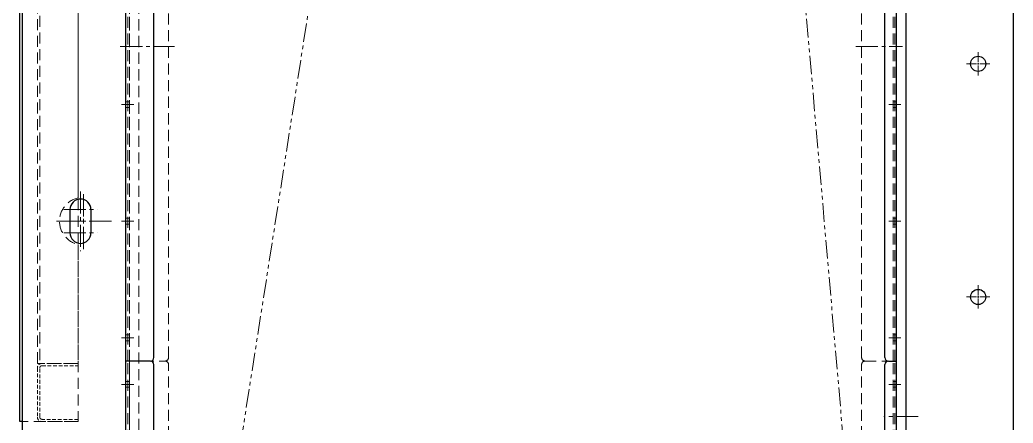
# Model space of a CAD drawing. Header units: millimetres. Extents: x 0 to 51411, y 0 to 16902.
# Drawn here: x 7161 to 8013, y 13793 to 14139 of the extents above; entities that cross this region are included whole.
import ezdxf

# ---------------------------------------------------------------- set-up
doc = ezdxf.new("R2010")
doc.units = ezdxf.units.MM
for name, pattern in [('CENTER2', [28.575, 19.05, -3.175, 3.175, -3.175]), ('HIDDEN2', [4.7625, 3.175, -1.5875]), ('PHANTOM2', [31.75, 15.875, -3.175, 3.175, -3.175, 3.175, -3.175])]:
    doc.linetypes.add(name, pattern=pattern)
for name, color, linetype, lineweight in [('01_外形線', 7, 'Continuous', 25), ('03_かくれ線', 6, 'HIDDEN2', 13), ('04_中心線', 1, 'CENTER2', 9), ('06_PHANTOM', 2, 'PHANTOM2', 13)]:
    doc.layers.add(name, color=color, linetype=linetype, lineweight=lineweight)

# ---------------------------------------------------------------- blocks, each defined once
blk = doc.blocks.new('A$C630344D5_1_1_1')
at = {"color": 0}
blk.add_lwpolyline([(1160, 150.2), (280, 150.2, -0.037623), (275.52, 150.54), (28.38, 187.87, 1.096072), (6.32, -189.89), (309, -179.82, -0.030069), (312.61, -179.91), (1997.39, -326.79, 0.610481), (2025.81, -281.61), (1921.29, -105.09, -0.309422), (1923.51, -71.27), (2106.95, 162.34, 0.68117), (2034, 286.77), (1164.64, 150.56, -0.038872), (1160, 150.2)], format="xyb", dxfattribs=at)
blk = doc.blocks.new('*U1386')
at = {"layer": '04_中心線', "color": 0, "linetype": 'CENTER2', "transparency": 16777216}
for p, q in [((0, 4.1), (0, 24)), ((-24, 0), (-4.1, 0)), ((4.1, 0), (24, 0)), ((0, -24), (0, -4.1))]:
    blk.add_line(p, q, dxfattribs=at)
at = {"layer": '04_中心線', "color": 0, "linetype": 'Continuous', "transparency": 16777216}
for p, q in [((-2.05, 0), (2.05, 0)), ((0, -2.05), (0, 2.05))]:
    blk.add_line(p, q, dxfattribs=at)
blk = doc.blocks.new('*U1348')
at = {"layer": '04_中心線', "color": 0, "linetype": 'CENTER2', "transparency": 16777216}
for p, q in [((0, 1.3), (0, 10)), ((-10, 0), (-1.3, 0)), ((1.3, 0), (10, 0)), ((0, -10), (0, -1.3))]:
    blk.add_line(p, q, dxfattribs=at)
at = {"layer": '04_中心線', "color": 0, "linetype": 'Continuous', "transparency": 16777216}
for p, q in [((-0.65, 0), (0.65, 0)), ((0, -0.65), (0, 0.65))]:
    blk.add_line(p, q, dxfattribs=at)
blk = doc.blocks.new('*U1349')
at = {"layer": '04_中心線', "color": 0, "linetype": 'CENTER2', "transparency": 16777216}
for p, q in [((0, 1.3), (0, 10)), ((-10, 0), (-1.3, 0)), ((1.3, 0), (10, 0)), ((0, -10), (0, -1.3))]:
    blk.add_line(p, q, dxfattribs=at)
at = {"layer": '04_中心線', "color": 0, "linetype": 'Continuous', "transparency": 16777216}
for p, q in [((-0.65, 0), (0.65, 0)), ((0, -0.65), (0, 0.65))]:
    blk.add_line(p, q, dxfattribs=at)

msp = doc.modelspace()

# ---------------------------------------------------------------- linework, layer by layer
at = {"layer": '01_外形線'}
for p, q in [((7163.237, 15800.91), (7163.237, 13300.91)), ((7921.237, 15800.91), (7921.237, 13300.91)), ((7161.237, 13793.92), (7161.237, 15407.92)), ((7163.237, 15407.92), (7163.237, 13793.92)), ((7252.237, 13845.91), (7252.237, 14385.91)), ((7276.237, 13848.91), (7276.237, 14382.91)), ((7903.262, 13848.91), (7903.262, 14382.91)), ((7913.237, 13845.91), (7913.237, 14385.91)), ((7204.237, 13975.91), (7204.237, 13955.91)), ((7222.237, 13975.91), (7222.237, 13955.91)), ((7273.237, 13845.91), (7252.237, 13845.91)), ((7252.237, 13305.91), (7252.237, 13845.91)), ((7273.237, 13845.91), (7252.237, 13845.91)), ((7906.262, 13845.91), (7913.237, 13845.91)), ((7906.262, 13845.91), (7913.237, 13845.91)), ((7913.237, 13305.91), (7913.237, 13845.91)), ((7276.237, 13308.91), (7276.237, 13842.91)), ((7903.262, 13308.91), (7903.262, 13842.91)), ((7163.237, 13793.92), (7161.237, 13793.92))]:
    msp.add_line(p, q, dxfattribs=at)
msp.add_lwpolyline([(8013.237, 15800.91), (8013.237, 13300.91), (7913.237, 13300.91), (7913.237, 15800.91)], close=True, dxfattribs=at)
for centre in [(7983.237, 14100.91), (7983.237, 13900.91)]:
    msp.add_circle(centre, 6.5, dxfattribs=at)
for centre, radius, start, end in [((7213.237, 13975.91), 9, 0, 180), ((7213.237, 13955.91), 9, 180, 0), ((7273.237, 13848.91), 3, 270, 0), ((7273.237, 13842.91), 3, 0, 90), ((7906.262, 13848.91), 3, 180, 270), ((7906.262, 13842.91), 3, 90, 180)]:
    msp.add_arc(centre, radius, start, end, dxfattribs=at)
at = {"layer": '03_かくれ線', "ltscale": 3}
for p, q in [((7211.237, 15407.92), (7211.237, 13985.92)), ((7255.237, 13300.91), (7255.237, 14925.91)), ((7263.237, 13300.91), (7263.237, 14925.91)), ((7253.737, 13845.91), (7253.737, 14385.91)), ((7255.237, 13845.91), (7255.237, 14385.91)), ((7288.737, 13848.91), (7288.737, 14382.91)), ((7883.262, 13848.91), (7883.262, 14382.91)), ((7910.262, 13845.91), (7910.262, 14385.91)), ((7911.762, 13845.91), (7911.762, 14385.91)), ((7178.237, 14184.92), (7178.237, 13843.92)), ((7211.237, 13945.92), (7211.237, 13793.92)), ((7252.237, 13845.91), (7285.737, 13845.91)), ((7253.737, 13305.91), (7253.737, 13845.91)), ((7255.237, 13305.91), (7255.237, 13845.91)), ((7886.262, 13845.91), (7913.237, 13845.91)), ((7910.262, 13305.91), (7910.262, 13845.91)), ((7911.762, 13305.91), (7911.762, 13845.91)), ((7288.737, 13308.91), (7288.737, 13842.91)), ((7883.262, 13308.91), (7883.262, 13842.91)), ((7211.237, 13793.92), (7163.237, 13793.92))]:
    msp.add_line(p, q, dxfattribs=at)
at = {"layer": '03_かくれ線'}
for p, q in [((7252.237, 14068.41), (7255.237, 14068.41)), ((7910.237, 14068.41), (7913.237, 14068.41)), ((7252.237, 14063.41), (7255.237, 14063.41)), ((7910.237, 14063.41), (7913.237, 14063.41)), ((7252.237, 13968.41), (7255.237, 13968.41)), ((7910.237, 13968.41), (7913.237, 13968.41)), ((7252.237, 13963.41), (7255.237, 13963.41)), ((7910.237, 13963.41), (7913.237, 13963.41)), ((7252.237, 13868.41), (7255.237, 13868.41)), ((7252.237, 13863.41), (7255.237, 13863.41)), ((7910.237, 13868.41), (7913.237, 13868.41)), ((7910.237, 13863.41), (7913.237, 13863.41)), ((7252.237, 13828.41), (7255.237, 13828.41)), ((7252.237, 13828.41), (7255.237, 13828.41)), ((7910.237, 13828.41), (7913.237, 13828.41)), ((7252.237, 13823.41), (7255.237, 13823.41)), ((7252.237, 13823.41), (7255.237, 13823.41)), ((7910.237, 13823.41), (7913.237, 13823.41))]:
    msp.add_line(p, q, dxfattribs=at)
at = {"layer": '03_かくれ線', "ltscale": 3}
msp.add_lwpolyline([(7211.237, 14184.92), (7211.237, 13843.92), (7176.237, 13843.92), (7176.237, 14184.92)], close=True, dxfattribs=at)
at = {"layer": '03_かくれ線'}
msp.add_lwpolyline([(7211.237, 13843.92), (7180.237, 13843.92, 0.4142136), (7176.237, 13839.92), (7176.237, 13797.92, 0.4142136), (7180.237, 13793.92), (7211.237, 13793.92), (7211.237, 13795.92), (7180.237, 13795.92, -0.4142136), (7178.237, 13797.92), (7178.237, 13839.92, -0.4142136), (7180.237, 13841.92), (7211.237, 13841.92), (7211.237, 13843.92)], format="xyb", dxfattribs=at)
at = {"layer": '03_かくれ線', "ltscale": 3}
for centre, radius, start, end in [((7215.737, 13965.92), 20.5, 102.680383, 257.319617), ((7285.737, 13848.91), 3, 270, 0), ((7285.737, 13842.91), 3, 0, 90), ((7886.262, 13848.91), 3, 180, 270), ((7886.262, 13842.91), 3, 90, 180)]:
    msp.add_arc(centre, radius, start, end, dxfattribs=at)
at = {"layer": '04_中心線'}
for p, q in [((7247.237, 14115.91), (7293.737, 14115.91)), ((7878.262, 14115.91), (7918.237, 14115.91)), ((7248.487, 14065.91), (7258.987, 14065.91)), ((7906.487, 14065.91), (7916.987, 14065.91)), ((7213.237, 13991.499), (7213.237, 13940.321)), ((7198.858, 13975.91), (7227.616, 13975.91)), ((7198.858, 13965.91), (7227.616, 13965.91)), ((7248.487, 13965.91), (7258.987, 13965.91)), ((7906.487, 13965.91), (7916.987, 13965.91)), ((7198.858, 13955.91), (7227.616, 13955.91)), ((7248.487, 13865.91), (7258.987, 13865.91)), ((7906.487, 13865.91), (7916.987, 13865.91)), ((7248.487, 13825.91), (7258.987, 13825.91)), ((7248.487, 13825.91), (7258.987, 13825.91)), ((7906.487, 13825.91), (7916.987, 13825.91)), ((7931.89, 13798.409), (7902.275, 13798.409))]:
    msp.add_line(p, q, dxfattribs=at)

# ---------------------------------------------------------------- block references
at = {"layer": '04_中心線', "linetype": 'CENTER2', "rotation": 89.99999999999999}
for name, p in [('*U1348', (7983.237, 14100.91)), ('*U1386', (7215.737, 13965.92)), ('*U1349', (7983.237, 13900.91))]:
    msp.add_blockref(name, p, dxfattribs=at)
at = {"layer": '06_PHANTOM', "color": 6, "xscale": -1, "rotation": 90}
msp.add_blockref('A$C630344D5_1_1_1', (7573.437, 15400.91), dxfattribs=at)

doc.saveas('drawing.dxf')
